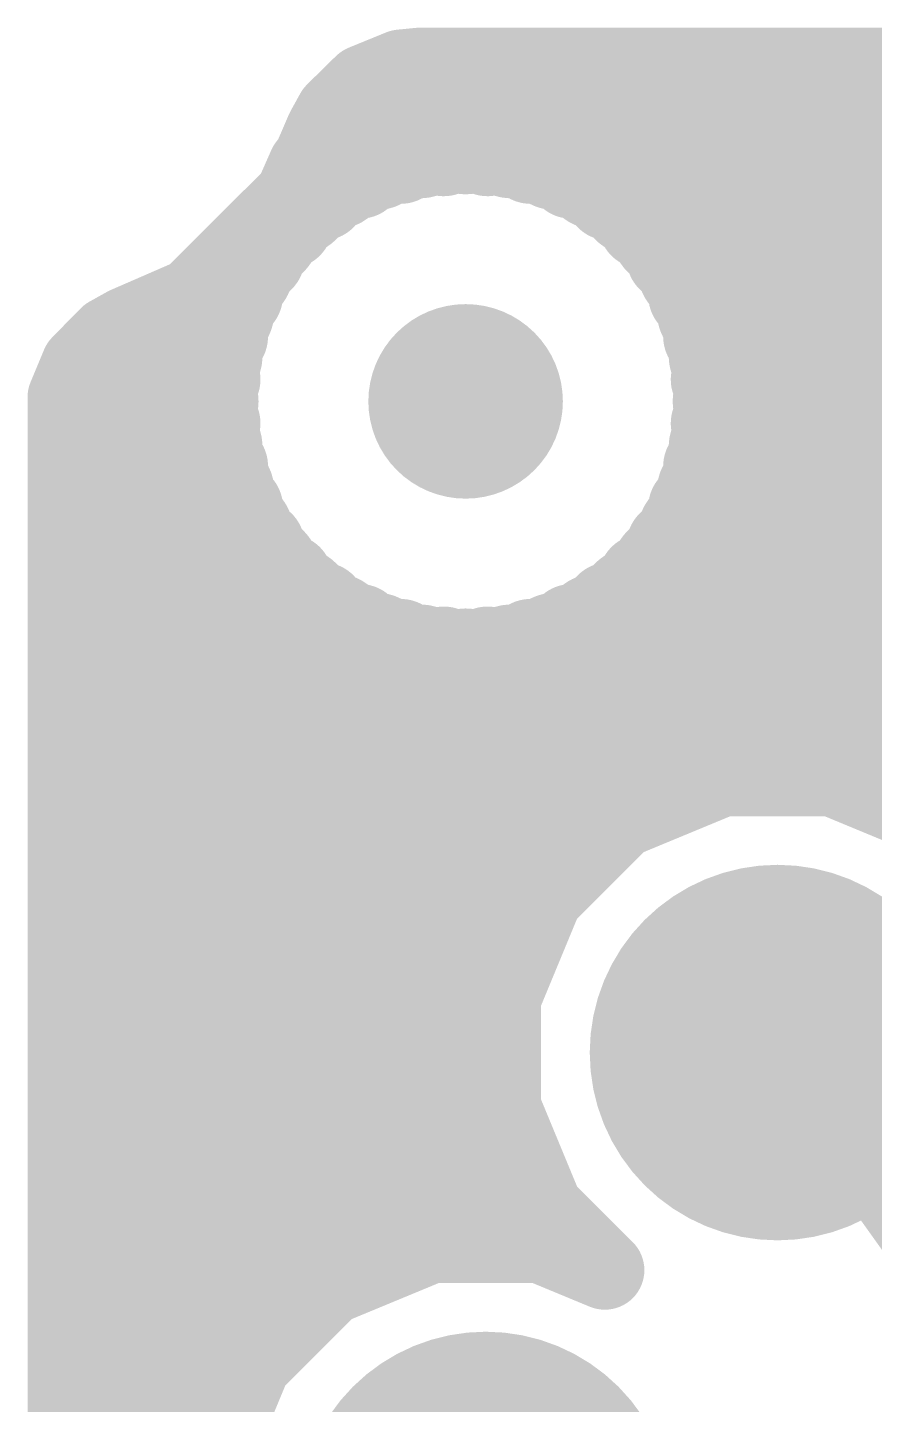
# Model space of a CAD drawing. Extents: x -40.6 to 40.6, y -25.6 to 25.6.
# Drawn here: x -40.56 to -36.2, y 18.49 to 25.57 of the extents above; entities that cross this region are included whole.
import ezdxf

# ---------------------------------------------------------------- set-up
doc = ezdxf.new("R2010")
doc.units = 0
doc.layers.add('16', color=175, linetype='CONTINUOUS')
doc.layers.add('18', color=82, linetype='CONTINUOUS')

# ---------------------------------------------------------------- blocks, each defined once
blk = doc.blocks.new('PIE')
at = {"const_width": 0.5}
blk.add_lwpolyline([(0, -0.25, 1), (0, 0.25, 1), (0, -0.25)], format="xyb", dxfattribs=at)
blk = doc.blocks.new('ROUNDV')
at = {"const_width": 0.5}
blk.add_lwpolyline([(0, -0.25, 1), (0, 0.25, 1), (0, -0.25)], format="xyb", dxfattribs=at)

msp = doc.modelspace()

# ---------------------------------------------------------------- linework, layer by layer
at = {"layer": '16'}
for points, const_width in [([(-38.8273, 25.2774), (-38.6354, 25.3558)], 0.4064), ([(-38.6354, 25.3558), (-38.5318, 25.3659)], 0.4064), ([(-38.5318, 25.3659), (-31.2906, 25.3659)], 0.4064), ([(-38.9752, 25.1322), (-38.8273, 25.2774)], 0.4064), ([(-38.9094, 25.1968), (-31.2291, 25.1968)], 0.4064), ([(-39.0254, 25.041), (-38.9752, 25.1322)], 0.4064), ([(-39.1017, 24.8638), (-39.0254, 25.041)], 0.4064), ([(-39.1842, 24.7026), (-39.1157, 24.8582)], 0.4064), ([(-39.1157, 24.8582), (-39.1017, 24.8638)], 0.4064), ([(-38.6578, 24.8755), (-38.7368, 24.8387)], 0.4064), ([(-38.633, 24.8665), (-38.6578, 24.8755)], 0.4064), ([(-38.6271, 24.8681), (-38.633, 24.8665)], 0.4064), ([(-38.6101, 24.8883), (-38.6271, 24.8681)], 0.4064), ([(-38.5233, 24.8959), (-38.6101, 24.8883)], 0.4064), ([(-38.4392, 24.9184), (-38.5233, 24.8959)], 0.4064), ([(-38.4163, 24.9052), (-38.4392, 24.9184)], 0.4064), ([(-38.4102, 24.9058), (-38.4163, 24.9052)], 0.4064), ([(-38.39, 24.9227), (-38.4102, 24.9058)], 0.4064), ([(-38.3032, 24.9151), (-38.39, 24.9227)], 0.4064), ([(-38.2164, 24.9227), (-38.3032, 24.9151)], 0.4064), ([(-38.1962, 24.9058), (-38.2164, 24.9227)], 0.4064), ([(-38.1901, 24.9052), (-38.1962, 24.9058)], 0.4064), ([(-38.1672, 24.9184), (-38.1901, 24.9052)], 0.4064), ([(-38.0831, 24.8959), (-38.1672, 24.9184)], 0.4064), ([(-37.9963, 24.8883), (-38.0831, 24.8959)], 0.4064), ([(-37.9793, 24.8681), (-37.9963, 24.8883)], 0.4064), ([(-37.9734, 24.8665), (-37.9793, 24.8681)], 0.4064), ([(-37.9486, 24.8755), (-37.9734, 24.8665)], 0.4064), ([(-37.8696, 24.8387), (-37.9486, 24.8755)], 0.4064), ([(-39.1456, 24.7904), (-38.8726, 24.7904)], 0.4064), ([(-38.8657, 24.7953), (-38.9371, 24.7453)], 0.4064), ([(-38.8397, 24.7907), (-38.8657, 24.7953)], 0.4064), ([(-38.8341, 24.7933), (-38.8397, 24.7907)], 0.4064), ([(-38.8209, 24.8161), (-38.8341, 24.7933)], 0.4064), ([(-38.7368, 24.8387), (-38.8209, 24.8161)], 0.4064), ([(-37.7855, 24.8161), (-37.8696, 24.8387)], 0.4064), ([(-37.7723, 24.7933), (-37.7855, 24.8161)], 0.4064), ([(-37.7667, 24.7907), (-37.7723, 24.7933)], 0.4064), ([(-37.7407, 24.7953), (-37.7667, 24.7907)], 0.4064), ([(-37.6693, 24.7453), (-37.7407, 24.7953)], 0.4064), ([(-37.7338, 24.7904), (-31.0811, 24.7904)], 0.4064), ([(-38.9371, 24.7453), (-39.016, 24.7084)], 0.4064), ([(-37.5904, 24.7084), (-37.6693, 24.7453)], 0.4064), ([(-39.7085, 24.1806), (-39.1842, 24.7026)], 0.4064), ([(-39.1842, 24.7026), (-39.1842, 24.7026)], 0.4064), ([(-39.0565, 24.6801), (-39.1181, 24.6185)], 0.4064), ([(-39.0301, 24.6801), (-39.0565, 24.6801)], 0.4064), ([(-39.0251, 24.6837), (-39.0301, 24.6801)], 0.4064), ([(-39.016, 24.7084), (-39.0251, 24.6837)], 0.4064), ([(-37.5813, 24.6837), (-37.5904, 24.7084)], 0.4064), ([(-37.5763, 24.6801), (-37.5813, 24.6837)], 0.4064), ([(-37.5499, 24.6801), (-37.5763, 24.6801)], 0.4064), ([(-37.4883, 24.6185), (-37.5499, 24.6801)], 0.4064), ([(-39.1181, 24.6185), (-39.1895, 24.5685)], 0.4064), ([(-37.4169, 24.5685), (-37.4883, 24.6185)], 0.4064), ([(-39.2243, 24.5337), (-39.2743, 24.4623)], 0.4064), ([(-39.1984, 24.5382), (-39.2243, 24.5337)], 0.4064), ([(-39.194, 24.5426), (-39.1984, 24.5382)], 0.4064), ([(-39.1895, 24.5685), (-39.194, 24.5426)], 0.4064), ([(-37.4124, 24.5426), (-37.4169, 24.5685)], 0.4064), ([(-37.408, 24.5382), (-37.4124, 24.5426)], 0.4064), ([(-37.382, 24.5337), (-37.408, 24.5382)], 0.4064), ([(-37.3321, 24.4623), (-37.382, 24.5337)], 0.4064), ([(-39.2743, 24.4623), (-39.3359, 24.4007)], 0.4064), ([(-37.2705, 24.4007), (-37.3321, 24.4623)], 0.4064), ([(-39.5042, 24.384), (-39.3359, 24.384)], 0.4064), ([(-39.3642, 24.3602), (-39.4011, 24.2813)], 0.4064), ([(-39.3395, 24.3693), (-39.3642, 24.3602)], 0.4064), ([(-39.3359, 24.3743), (-39.3395, 24.3693)], 0.4064), ([(-39.3359, 24.4007), (-39.3359, 24.3743)], 0.4064), ([(-37.2705, 24.3743), (-37.2705, 24.4007)], 0.4064), ([(-37.2705, 24.384), (-30.8418, 24.384)], 0.4064), ([(-37.2669, 24.3693), (-37.2705, 24.3743)], 0.4064), ([(-37.2422, 24.3602), (-37.2669, 24.3693)], 0.4064), ([(-37.2053, 24.2813), (-37.2422, 24.3602)], 0.4064), ([(-39.4011, 24.2813), (-39.4511, 24.2099)], 0.4064), ([(-37.1553, 24.2099), (-37.2053, 24.2813)], 0.4064), ([(-40.0466, 24.0335), (-39.7085, 24.1806)], 0.4064), ([(-39.7085, 24.1806), (-39.7085, 24.1806)], 0.4064), ([(-39.4719, 24.1651), (-39.4945, 24.081)], 0.4064), ([(-39.4491, 24.1783), (-39.4719, 24.1651)], 0.4064), ([(-39.4511, 24.2099), (-39.4465, 24.1839)], 0.4064), ([(-39.4465, 24.1839), (-39.4491, 24.1783)], 0.4064), ([(-37.1599, 24.1839), (-37.1553, 24.2099)], 0.4064), ([(-37.1573, 24.1783), (-37.1599, 24.1839)], 0.4064), ([(-37.1345, 24.1651), (-37.1573, 24.1783)], 0.4064), ([(-37.1119, 24.081), (-37.1345, 24.1651)], 0.4064), ([(-39.4945, 24.081), (-39.5313, 24.002)], 0.4064), ([(-37.0751, 24.002), (-37.1119, 24.081)], 0.4064), ([(-40.1375, 23.9828), (-40.0466, 24.0335)], 0.4064), ([(-40.2826, 23.8349), (-40.1375, 23.9828)], 0.4064), ([(-40.1426, 23.9776), (-39.5224, 23.9776)], 0.4064), ([(-39.5441, 23.9543), (-39.5517, 23.8675)], 0.4064), ([(-39.5239, 23.9713), (-39.5441, 23.9543)], 0.4064), ([(-39.5313, 24.002), (-39.5223, 23.9772)], 0.4064), ([(-39.5223, 23.9772), (-39.5239, 23.9713)], 0.4064), ([(-37.0841, 23.9772), (-37.0751, 24.002)], 0.4064), ([(-37.0825, 23.9713), (-37.0841, 23.9772)], 0.4064), ([(-37.084, 23.9776), (-30.5008, 23.9776)], 0.4064), ([(-37.0623, 23.9543), (-37.0825, 23.9713)], 0.4064), ([(-37.0547, 23.8675), (-37.0623, 23.9543)], 0.4064), ([(-39.5517, 23.8675), (-39.5742, 23.7834)], 0.4064), ([(-37.0322, 23.7834), (-37.0547, 23.8675)], 0.4064), ([(-40.3519, 23.6685), (-40.2826, 23.8349)], 0.4064), ([(-39.5616, 23.7544), (-39.5785, 23.7342)], 0.4064), ([(-39.5785, 23.7342), (-39.5709, 23.6474)], 0.4064), ([(-39.5742, 23.7834), (-39.561, 23.7605)], 0.4064), ([(-39.561, 23.7605), (-39.5616, 23.7544)], 0.4064), ([(-37.0454, 23.7605), (-37.0322, 23.7834)], 0.4064), ([(-37.0448, 23.7544), (-37.0454, 23.7605)], 0.4064), ([(-37.0279, 23.7342), (-37.0448, 23.7544)], 0.4064), ([(-37.0355, 23.6474), (-37.0279, 23.7342)], 0.4064), ([(-40.3519, -23.5458), (-40.3519, 23.6685)], 0.4064), ([(-39.5709, 23.6474), (-39.5785, 23.5606)], 0.4064), ([(-37.0279, 23.5606), (-37.0355, 23.6474)], 0.4064), ([(-40.3519, 23.5712), (-39.5776, 23.5712)], 0.4064), ([(-39.5785, 23.5606), (-39.5616, 23.5404)], 0.4064), ([(-39.561, 23.5343), (-39.5742, 23.5114)], 0.4064), ([(-39.5742, 23.5114), (-39.5517, 23.4273)], 0.4064), ([(-39.5616, 23.5404), (-39.561, 23.5343)], 0.4064), ([(-37.0547, 23.4273), (-37.0322, 23.5114)], 0.4064), ([(-37.0454, 23.5343), (-37.0448, 23.5404)], 0.4064), ([(-37.0322, 23.5114), (-37.0454, 23.5343)], 0.4064), ([(-37.0448, 23.5404), (-37.0279, 23.5606)], 0.4064), ([(-37.0288, 23.5712), (-33.4907, 23.5712)], 0.4064), ([(-39.5517, 23.4273), (-39.5441, 23.3405)], 0.4064), ([(-37.0623, 23.3405), (-37.0547, 23.4273)], 0.4064), ([(-39.5441, 23.3405), (-39.5239, 23.3235)], 0.4064), ([(-39.5223, 23.3176), (-39.5313, 23.2928)], 0.4064), ([(-39.5239, 23.3235), (-39.5223, 23.3176)], 0.4064), ([(-37.0841, 23.3176), (-37.0825, 23.3235)], 0.4064), ([(-37.0751, 23.2928), (-37.0841, 23.3176)], 0.4064), ([(-37.0825, 23.3235), (-37.0623, 23.3405)], 0.4064), ([(-39.5313, 23.2928), (-39.4945, 23.2138)], 0.4064), ([(-37.1119, 23.2138), (-37.0751, 23.2928)], 0.4064), ([(-40.3519, 23.1648), (-39.4813, 23.1648)], 0.4064), ([(-39.4945, 23.2138), (-39.4719, 23.1297)], 0.4064), ([(-37.1345, 23.1297), (-37.1119, 23.2138)], 0.4064), ([(-37.1251, 23.1648), (-33.8422, 23.1648)], 0.4064), ([(-39.4719, 23.1297), (-39.4491, 23.1165)], 0.4064), ([(-39.4465, 23.1109), (-39.4511, 23.0849)], 0.4064), ([(-39.4511, 23.0849), (-39.4011, 23.0135)], 0.4064), ([(-39.4491, 23.1165), (-39.4465, 23.1109)], 0.4064), ([(-37.2053, 23.0135), (-37.1553, 23.0849)], 0.4064), ([(-37.1599, 23.1109), (-37.1573, 23.1165)], 0.4064), ([(-37.1553, 23.0849), (-37.1599, 23.1109)], 0.4064), ([(-37.1573, 23.1165), (-37.1345, 23.1297)], 0.4064), ([(-39.4011, 23.0135), (-39.3642, 22.9346)], 0.4064), ([(-37.2422, 22.9346), (-37.2053, 23.0135)], 0.4064), ([(-39.3642, 22.9346), (-39.3395, 22.9255)], 0.4064), ([(-39.3395, 22.9255), (-39.3359, 22.9205)], 0.4064), ([(-39.3359, 22.9205), (-39.3359, 22.8941)], 0.4064), ([(-39.3359, 22.8941), (-39.2743, 22.8325)], 0.4064), ([(-37.3321, 22.8325), (-37.2705, 22.8941)], 0.4064), ([(-37.2705, 22.9205), (-37.2669, 22.9255)], 0.4064), ([(-37.2705, 22.8941), (-37.2705, 22.9205)], 0.4064), ([(-37.2669, 22.9255), (-37.2422, 22.9346)], 0.4064), ([(-39.2743, 22.8325), (-39.2243, 22.7611)], 0.4064), ([(-37.382, 22.7611), (-37.3321, 22.8325)], 0.4064), ([(-40.3519, 22.7584), (-39.2088, 22.7584)], 0.4064), ([(-39.2243, 22.7611), (-39.1984, 22.7566)], 0.4064), ([(-39.1984, 22.7566), (-39.194, 22.7522)], 0.4064), ([(-39.194, 22.7522), (-39.1895, 22.7263)], 0.4064), ([(-37.4169, 22.7263), (-37.4124, 22.7522)], 0.4064), ([(-37.4124, 22.7522), (-37.408, 22.7566)], 0.4064), ([(-37.408, 22.7566), (-37.382, 22.7611)], 0.4064), ([(-37.3976, 22.7584), (-34.0106, 22.7584)], 0.4064), ([(-39.1895, 22.7263), (-39.1181, 22.6763)], 0.4064), ([(-39.1181, 22.6763), (-39.0565, 22.6147)], 0.4064), ([(-37.5499, 22.6147), (-37.4883, 22.6763)], 0.4064), ([(-37.4883, 22.6763), (-37.4169, 22.7263)], 0.4064), ([(-39.0565, 22.6147), (-39.0301, 22.6147)], 0.4064), ([(-39.0301, 22.6147), (-39.0251, 22.6111)], 0.4064), ([(-39.0251, 22.6111), (-39.016, 22.5863)], 0.4064), ([(-37.5904, 22.5863), (-37.5813, 22.6111)], 0.4064), ([(-37.5813, 22.6111), (-37.5763, 22.6147)], 0.4064), ([(-37.5763, 22.6147), (-37.5499, 22.6147)], 0.4064), ([(-39.016, 22.5863), (-38.9371, 22.5495)], 0.4064), ([(-38.9371, 22.5495), (-38.8657, 22.4995)], 0.4064), ([(-37.7407, 22.4995), (-37.6693, 22.5495)], 0.4064), ([(-37.6693, 22.5495), (-37.5904, 22.5863)], 0.4064), ([(-38.8657, 22.4995), (-38.8397, 22.5041)], 0.4064), ([(-38.8397, 22.5041), (-38.8341, 22.5015)], 0.4064), ([(-38.8341, 22.5015), (-38.8209, 22.4787)], 0.4064), ([(-38.8209, 22.4787), (-38.7368, 22.4561)], 0.4064), ([(-38.7368, 22.4561), (-38.6578, 22.4193)], 0.4064), ([(-37.9486, 22.4193), (-37.8696, 22.4561)], 0.4064), ([(-37.8696, 22.4561), (-37.7855, 22.4787)], 0.4064), ([(-37.7855, 22.4787), (-37.7723, 22.5015)], 0.4064), ([(-37.7723, 22.5015), (-37.7667, 22.5041)], 0.4064), ([(-37.7667, 22.5041), (-37.7407, 22.4995)], 0.4064), ([(-38.6578, 22.4193), (-38.633, 22.4283)], 0.4064), ([(-38.633, 22.4283), (-38.6271, 22.4267)], 0.4064), ([(-38.6271, 22.4267), (-38.6101, 22.4065)], 0.4064), ([(-38.6101, 22.4065), (-38.5233, 22.3989)], 0.4064), ([(-38.5233, 22.3989), (-38.4392, 22.3764)], 0.4064), ([(-38.4392, 22.3764), (-38.4163, 22.3896)], 0.4064), ([(-38.4163, 22.3896), (-38.4102, 22.389)], 0.4064), ([(-38.4102, 22.389), (-38.39, 22.3721)], 0.4064), ([(-38.39, 22.3721), (-38.3032, 22.3797)], 0.4064), ([(-38.3032, 22.3797), (-38.2164, 22.3721)], 0.4064), ([(-38.2164, 22.3721), (-38.1962, 22.389)], 0.4064), ([(-38.1962, 22.389), (-38.1901, 22.3896)], 0.4064), ([(-38.1901, 22.3896), (-38.1672, 22.3764)], 0.4064), ([(-38.1672, 22.3764), (-38.0831, 22.3989)], 0.4064), ([(-38.0831, 22.3989), (-37.9963, 22.4065)], 0.4064), ([(-37.9963, 22.4065), (-37.9793, 22.4267)], 0.4064), ([(-37.9793, 22.4267), (-37.9734, 22.4283)], 0.4064), ([(-37.9734, 22.4283), (-37.9486, 22.4193)], 0.4064), ([(-40.3519, 22.352), (-34.0194, 22.352)], 0.4064), ([(-40.3519, 21.9456), (-33.9253, 21.9456)], 0.4064), ([(-36.9821, 21.7184), (-37.5035, 21.5025)], 0.4064), ([(-36.4179, 21.7184), (-36.9821, 21.7184)], 0.4064), ([(-35.8965, 21.5025), (-36.4179, 21.7184)], 0.4064), ([(-40.3519, 21.5392), (-37.4148, 21.5392)], 0.4064), ([(-37.5035, 21.5025), (-37.9025, 21.1035)], 0.4064), ([(-40.3519, 21.1328), (-37.8731, 21.1328)], 0.4064), ([(-37.9025, 21.1035), (-38.1184, 20.5821)], 0.4064), ([(-40.3519, 20.7264), (-38.0586, 20.7264)], 0.4064), ([(-38.1184, 20.5821), (-38.1184, 20.0179)], 0.4064), ([(-40.3519, 20.32), (-38.1184, 20.32)], 0.4064), ([(-34.7, 17.5), (-36.7, 20.3)], 0.3048), ([(-38.1184, 20.0179), (-37.9025, 19.4965)], 0.4064), ([(-40.3519, 19.9136), (-38.0752, 19.9136)], 0.4064), ([(-40.3519, 19.5072), (-37.9069, 19.5072)], 0.4064), ([(-37.9025, 19.4965), (-37.5875, 19.1815)], 0.4064), ([(-38.4821, 19.3184), (-39.0035, 19.1025)], 0.4064), ([(-37.9179, 19.3184), (-38.4821, 19.3184)], 0.4064), ([(-37.5875, 19.1815), (-37.9179, 19.3184)], 0.4064), ([(-40.3519, 19.1008), (-39.0051, 19.1008)], 0.4064), ([(-39.0035, 19.1025), (-39.4025, 18.7035)], 0.4064), ([(-39.4025, 18.7035), (-39.6184, 18.1821)], 0.4064), ([(-40.3519, 18.6944), (-39.4062, 18.6944)], 0.4064), ([(-40.3519, 18.288), (-39.5745, 18.288)], 0.4064)]:
    msp.add_lwpolyline(points, dxfattribs=dict(at, const_width=const_width))
for points, const_width in [([(-38.6453, 25.4569, 1), (-38.6256, 25.2547)], 0.2032), ([(-38.597, 25.2618, 1), (-38.6739, 25.4499)], 0.2032), ([(-38.5318, 25.4675, 1), (-38.5318, 25.2643)], 0.2032), ([(-38.522, 25.2648, 1), (-38.5416, 25.467)], 0.2032), ([(-38.7561, 25.2049, 1), (-38.8984, 25.3499)], 0.2032), ([(-38.8657, 25.3714, 1), (-38.7888, 25.1833)], 0.2032), ([(-38.9094, 25.2984, 1), (-38.9094, 25.0952)], 0.2032), ([(-39.0463, 25.2047, 1), (-38.904, 25.0597)], 0.2032), ([(-38.8862, 25.0832, 1), (-39.0641, 25.1812)], 0.2032), ([(-38.9321, 25.0008, 1), (-39.1187, 25.0812)], 0.2032), ([(-39.1144, 25.09, 1), (-38.9364, 24.992)], 0.2032), ([(-39.0227, 24.8173, 1), (-39.2087, 24.8991)], 0.2032), ([(-39.0641, 24.7694, 1), (-39.1393, 24.9582)], 0.2032), ([(-38.6231, 24.971, 1), (-38.6926, 24.78)], 0.2032), ([(-38.6593, 24.9646, 1), (-38.6067, 24.7683)], 0.2032), ([(-38.619, 24.9895, 1), (-38.6013, 24.787)], 0.2032), ([(-38.6149, 24.7834, 1), (-38.7008, 24.9676)], 0.2032), ([(-38.5323, 24.823, 1), (-38.688, 24.9536)], 0.2032), ([(-38.6678, 24.771, 1), (-38.5983, 24.9619)], 0.2032), ([(-38.6008, 24.7699, 1), (-38.6534, 24.9662)], 0.2032), ([(-38.5496, 24.994, 1), (-38.497, 24.7977)], 0.2032), ([(-38.3883, 25.0064, 1), (-38.49, 24.8304)], 0.2032), ([(-38.5145, 24.7946, 1), (-38.5322, 24.9971)], 0.2032), ([(-38.4252, 25.0064, 1), (-38.4075, 24.804)], 0.2032), ([(-38.4755, 24.9836, 1), (-38.3449, 24.8279)], 0.2032), ([(-38.3811, 25.0239, 1), (-38.3989, 24.8215)], 0.2032), ([(-38.4671, 24.8172, 1), (-38.3655, 24.9932)], 0.2032), ([(-38.4129, 24.8203, 1), (-38.4655, 25.0165)], 0.2032), ([(-38.3247, 24.8449, 1), (-38.4553, 25.0005)], 0.2032), ([(-38.4014, 24.8045, 1), (-38.4191, 25.007)], 0.2032), ([(-38.3121, 25.0163, 1), (-38.2943, 24.8139)], 0.2032), ([(-38.1511, 25.0005, 1), (-38.2817, 24.8449)], 0.2032), ([(-38.3121, 24.8139, 1), (-38.2943, 25.0163)], 0.2032), ([(-38.1873, 25.007, 1), (-38.205, 24.8045)], 0.2032), ([(-38.2409, 24.9932, 1), (-38.1393, 24.8172)], 0.2032), ([(-38.1409, 25.0165, 1), (-38.1935, 24.8203)], 0.2032), ([(-38.2615, 24.8279, 1), (-38.1309, 24.9836)], 0.2032), ([(-38.2075, 24.8215, 1), (-38.2253, 25.0239)], 0.2032), ([(-38.1164, 24.8304, 1), (-38.218, 25.0064)], 0.2032), ([(-38.1989, 24.804, 1), (-38.1812, 25.0064)], 0.2032), ([(-38.0742, 24.9971, 1), (-38.0919, 24.7946)], 0.2032), ([(-38.1094, 24.7977, 1), (-38.0568, 24.994)], 0.2032), ([(-37.9184, 24.9536, 1), (-38.0741, 24.823)], 0.2032), ([(-37.953, 24.9662, 1), (-38.0056, 24.7699)], 0.2032), ([(-38.0081, 24.9619, 1), (-37.9386, 24.771)], 0.2032), ([(-37.9056, 24.9676, 1), (-37.9915, 24.7834)], 0.2032), ([(-38.0051, 24.787, 1), (-37.9874, 24.9895)], 0.2032), ([(-37.9997, 24.7683, 1), (-37.9471, 24.9646)], 0.2032), ([(-37.9138, 24.78, 1), (-37.9833, 24.971)], 0.2032), ([(-39.1456, 24.892, 1), (-39.1456, 24.6888)], 0.2032), ([(-39.1533, 24.9526, 1), (-39.0781, 24.7638)], 0.2032), ([(-39.195, 24.9039, 1), (-39.0084, 24.8236)], 0.2032), ([(-38.848, 24.8953, 1), (-38.8833, 24.6952)], 0.2032), ([(-38.8074, 24.712, 1), (-38.924, 24.8785)], 0.2032), ([(-38.8472, 24.9143, 1), (-38.7947, 24.718)], 0.2032), ([(-38.733, 24.7653, 1), (-38.9089, 24.8669)], 0.2032), ([(-38.7912, 24.7012, 1), (-38.8771, 24.8853)], 0.2032), ([(-38.8726, 24.6888, 1), (-38.8726, 24.892)], 0.2032), ([(-38.8573, 24.6906, 1), (-38.8221, 24.8907)], 0.2032), ([(-38.7797, 24.9307, 1), (-38.6938, 24.7466)], 0.2032), ([(-38.7105, 24.7405, 1), (-38.7631, 24.9368)], 0.2032), ([(-38.7049, 24.9334, 1), (-38.5493, 24.8028)], 0.2032), ([(-38.0571, 24.8028, 1), (-37.9015, 24.9334)], 0.2032), ([(-37.8433, 24.9368, 1), (-37.8959, 24.7405)], 0.2032), ([(-37.9126, 24.7466, 1), (-37.8267, 24.9307)], 0.2032), ([(-37.6975, 24.8669, 1), (-37.8734, 24.7653)], 0.2032), ([(-37.7293, 24.8853, 1), (-37.8152, 24.7012)], 0.2032), ([(-37.7843, 24.8907, 1), (-37.7491, 24.6906)], 0.2032), ([(-37.6824, 24.8785, 1), (-37.799, 24.712)], 0.2032), ([(-37.7338, 24.892, 1), (-37.7338, 24.6888)], 0.2032), ([(-37.8117, 24.718, 1), (-37.7592, 24.9143)], 0.2032), ([(-37.7231, 24.6952, 1), (-37.7584, 24.8953)], 0.2032), ([(-38.9953, 24.8285, 1), (-38.8788, 24.662)], 0.2032), ([(-38.8941, 24.6532, 1), (-38.98, 24.8374)], 0.2032), ([(-38.8826, 24.8828, 1), (-38.7968, 24.6986)], 0.2032), ([(-38.9221, 24.8441, 1), (-38.7461, 24.7425)], 0.2032), ([(-37.8603, 24.7425, 1), (-37.6843, 24.8441)], 0.2032), ([(-37.8096, 24.6986, 1), (-37.7238, 24.8828)], 0.2032), ([(-37.6264, 24.8374, 1), (-37.7123, 24.6532)], 0.2032), ([(-37.7276, 24.662, 1), (-37.6111, 24.8285)], 0.2032), ([(-39.0826, 24.7026, 1), (-39.2858, 24.7026)], 0.2032), ([(-39.2772, 24.7436, 1), (-39.0912, 24.6617)], 0.2032), ([(-39.1125, 24.6306, 1), (-39.2559, 24.7746)], 0.2032), ([(-39.0565, 24.7817, 1), (-39.0565, 24.5785)], 0.2032), ([(-39.0884, 24.7634, 1), (-38.9718, 24.5969)], 0.2032), ([(-38.9846, 24.6083, 1), (-39.1283, 24.752)], 0.2032), ([(-39.059, 24.8005, 1), (-38.9731, 24.6164)], 0.2032), ([(-38.9206, 24.6737, 1), (-39.1115, 24.7432)], 0.2032), ([(-38.9668, 24.6004, 1), (-39.0833, 24.7669)], 0.2032), ([(-39.0301, 24.5785, 1), (-39.0301, 24.7817)], 0.2032), ([(-37.4949, 24.7432, 1), (-37.6858, 24.6737)], 0.2032), ([(-37.5231, 24.7669, 1), (-37.6396, 24.6004)], 0.2032), ([(-37.5763, 24.7817, 1), (-37.5763, 24.5785)], 0.2032), ([(-37.4781, 24.752, 1), (-37.6218, 24.6083)], 0.2032), ([(-37.6346, 24.5969, 1), (-37.518, 24.7634)], 0.2032), ([(-37.6333, 24.6164, 1), (-37.5474, 24.8005)], 0.2032), ([(-37.5499, 24.5785, 1), (-37.5499, 24.7817)], 0.2032), ([(-39.2858, 24.7026, 1), (-39.0826, 24.7026)], 0.2032), ([(-39.1899, 24.6904, 1), (-39.0462, 24.5467)], 0.2032), ([(-39.0598, 24.5353, 1), (-39.1763, 24.7018)], 0.2032), ([(-39.1205, 24.7184, 1), (-38.9296, 24.6489)], 0.2032), ([(-37.6768, 24.6489, 1), (-37.4859, 24.7184)], 0.2032), ([(-37.4301, 24.7018, 1), (-37.5466, 24.5353)], 0.2032), ([(-37.5602, 24.5467, 1), (-37.4165, 24.6904)], 0.2032), ([(-39.242, 24.6337, 1), (-39.2067, 24.4336)], 0.2032), ([(-39.1411, 24.4754, 1), (-39.3076, 24.5919)], 0.2032), ([(-39.2702, 24.6101, 1), (-39.1265, 24.4664)], 0.2032), ([(-39.2477, 24.6518, 1), (-39.1312, 24.4853)], 0.2032), ([(-39.0894, 24.5509, 1), (-39.2895, 24.5862)], 0.2032), ([(-39.1222, 24.4707, 1), (-39.2659, 24.6144)], 0.2032), ([(-39.1807, 24.4382, 1), (-39.216, 24.6383)], 0.2032), ([(-37.3169, 24.5862, 1), (-37.517, 24.5509)], 0.2032), ([(-37.3405, 24.6144, 1), (-37.4842, 24.4707)], 0.2032), ([(-37.3904, 24.6383, 1), (-37.4257, 24.4382)], 0.2032), ([(-37.2988, 24.5919, 1), (-37.4653, 24.4754)], 0.2032), ([(-37.4799, 24.4664, 1), (-37.3362, 24.6101)], 0.2032), ([(-37.4752, 24.4853, 1), (-37.3587, 24.6518)], 0.2032), ([(-37.3997, 24.4336, 1), (-37.3644, 24.6337)], 0.2032), ([(-39.2025, 24.3904, 1), (-39.3462, 24.5341)], 0.2032), ([(-39.2941, 24.5602, 1), (-39.094, 24.5249)], 0.2032), ([(-37.5124, 24.5249, 1), (-37.3123, 24.5602)], 0.2032), ([(-37.2602, 24.5341, 1), (-37.4039, 24.3904)], 0.2032), ([(-39.5042, 24.4856, 1), (-39.5042, 24.2824)], 0.2032), ([(-39.2722, 24.3173, 1), (-39.4563, 24.4032)], 0.2032), ([(-39.4078, 24.4725, 1), (-39.2641, 24.3288)], 0.2032), ([(-39.2343, 24.4007, 1), (-39.4375, 24.4007)], 0.2032), ([(-39.2527, 24.316, 1), (-39.4192, 24.4326)], 0.2032), ([(-39.3576, 24.5205, 1), (-39.1911, 24.404)], 0.2032), ([(-39.3047, 24.2738, 1), (-39.3742, 24.4647)], 0.2032), ([(-39.3359, 24.2824, 1), (-39.3359, 24.4856)], 0.2032), ([(-37.4153, 24.404, 1), (-37.2488, 24.5205)], 0.2032), ([(-37.1689, 24.4007, 1), (-37.3721, 24.4007)], 0.2032), ([(-37.2705, 24.4856, 1), (-37.2705, 24.2824)], 0.2032), ([(-37.1872, 24.4326, 1), (-37.3537, 24.316)], 0.2032), ([(-37.2322, 24.4647, 1), (-37.3017, 24.2738)], 0.2032), ([(-37.1501, 24.4032, 1), (-37.3342, 24.3173)], 0.2032), ([(-37.3423, 24.3288, 1), (-37.1986, 24.4725)], 0.2032), ([(-39.399, 24.4557, 1), (-39.3295, 24.2648)], 0.2032), ([(-39.4227, 24.4275, 1), (-39.2562, 24.311)], 0.2032), ([(-37.3502, 24.311, 1), (-37.1837, 24.4275)], 0.2032), ([(-37.2769, 24.2648, 1), (-37.2074, 24.4557)], 0.2032), ([(-39.4932, 24.3242, 1), (-39.309, 24.2383)], 0.2032), ([(-39.3178, 24.223, 1), (-39.4843, 24.3395)], 0.2032), ([(-39.4375, 24.3743, 1), (-39.2343, 24.3743)], 0.2032), ([(-37.3721, 24.3743, 1), (-37.1689, 24.3743)], 0.2032), ([(-37.1221, 24.3395, 1), (-37.2885, 24.223)], 0.2032), ([(-37.2974, 24.2383, 1), (-37.1132, 24.3242)], 0.2032), ([(-39.7085, 24.2822, 1), (-39.7085, 24.079)], 0.2032), ([(-39.7802, 24.2526, 1), (-39.6368, 24.1086)], 0.2032), ([(-39.668, 24.0875, 1), (-39.749, 24.2738)], 0.2032), ([(-39.7085, 24.079, 1), (-39.7085, 24.2822)], 0.2032), ([(-39.5227, 24.2531, 1), (-39.4211, 24.0772)], 0.2032), ([(-39.3738, 24.1389, 1), (-39.5701, 24.1914)], 0.2032), ([(-39.5343, 24.2682, 1), (-39.3678, 24.1516)], 0.2032), ([(-39.351, 24.2275, 1), (-39.5511, 24.1922)], 0.2032), ([(-39.3544, 24.141, 1), (-39.5386, 24.2268)], 0.2032), ([(-39.3983, 24.0903, 1), (-39.4999, 24.2663)], 0.2032), ([(-37.0678, 24.2268, 1), (-37.252, 24.141)], 0.2032), ([(-37.1065, 24.2663, 1), (-37.2081, 24.0903)], 0.2032), ([(-37.0553, 24.1922, 1), (-37.2554, 24.2275)], 0.2032), ([(-37.2386, 24.1516, 1), (-37.0721, 24.2682)], 0.2032), ([(-37.0363, 24.1914, 1), (-37.2326, 24.1389)], 0.2032), ([(-37.1853, 24.0772, 1), (-37.0837, 24.2531)], 0.2032), ([(-39.4024, 24.038, 1), (-39.5865, 24.1239)], 0.2032), ([(-39.5411, 24.2213, 1), (-39.357, 24.1354)], 0.2032), ([(-39.5465, 24.1663, 1), (-39.3464, 24.2015)], 0.2032), ([(-37.26, 24.2015, 1), (-37.0599, 24.1663)], 0.2032), ([(-37.2494, 24.1354, 1), (-37.0652, 24.2213)], 0.2032), ([(-37.0199, 24.1239, 1), (-37.204, 24.038)], 0.2032), ([(-40.0871, 24.1266, 1), (-40.006, 23.9403)], 0.2032), ([(-39.9971, 23.9447, 1), (-40.096, 24.1222)], 0.2032), ([(-39.5926, 24.1073, 1), (-39.3963, 24.0547)], 0.2032), ([(-37.2101, 24.0547, 1), (-37.0138, 24.1073)], 0.2032), ([(-40.1426, 24.0792, 1), (-40.1426, 23.876)], 0.2032), ([(-40.1869, 24.0716, 1), (-40.088, 23.8941)], 0.2032), ([(-40.065, 23.9116, 1), (-40.21, 24.054)], 0.2032), ([(-39.4428, 23.9455, 1), (-39.6453, 23.9632)], 0.2032), ([(-39.4358, 24.0368, 1), (-39.6268, 23.9673)], 0.2032), ([(-39.6234, 24.045, 1), (-39.4392, 23.9591)], 0.2032), ([(-39.4241, 23.9509, 1), (-39.6204, 24.0035)], 0.2032), ([(-39.4586, 23.8935, 1), (-39.5892, 24.0491)], 0.2032), ([(-39.5224, 23.876, 1), (-39.5224, 24.0792)], 0.2032), ([(-36.986, 24.0035, 1), (-37.1823, 23.9509)], 0.2032), ([(-37.084, 24.0792, 1), (-37.084, 23.876)], 0.2032), ([(-37.0172, 24.0491, 1), (-37.1478, 23.8935)], 0.2032), ([(-36.9796, 23.9673, 1), (-37.1706, 24.0368)], 0.2032), ([(-37.1672, 23.9591, 1), (-36.983, 24.045)], 0.2032), ([(-36.9611, 23.9632, 1), (-37.1636, 23.9455)], 0.2032), ([(-39.4535, 23.8412, 1), (-39.6498, 23.8938)], 0.2032), ([(-39.6094, 24.0322, 1), (-39.4788, 23.8765)], 0.2032), ([(-39.622, 23.9976, 1), (-39.4257, 23.945)], 0.2032), ([(-39.6177, 23.9425, 1), (-39.4268, 24.012)], 0.2032), ([(-37.1796, 24.012, 1), (-36.9887, 23.9425)], 0.2032), ([(-37.1807, 23.945, 1), (-36.9844, 23.9976)], 0.2032), ([(-36.9566, 23.8938, 1), (-37.1529, 23.8412)], 0.2032), ([(-37.1276, 23.8765, 1), (-36.997, 24.0322)], 0.2032), ([(-40.3551, 23.9061, 1), (-40.2101, 23.7637)], 0.2032), ([(-40.1888, 23.7959, 1), (-40.3764, 23.874)], 0.2032), ([(-39.4773, 23.7431, 1), (-39.6797, 23.7253)], 0.2032), ([(-39.4862, 23.8342, 1), (-39.6622, 23.7325)], 0.2032), ([(-39.4598, 23.7517, 1), (-39.6622, 23.7694)], 0.2032), ([(-39.6529, 23.8764, 1), (-39.4504, 23.8587)], 0.2032), ([(-39.4837, 23.6891, 1), (-39.6394, 23.8197)], 0.2032), ([(-37.156, 23.8587, 1), (-36.9535, 23.8764)], 0.2032), ([(-36.9442, 23.7694, 1), (-37.1466, 23.7517)], 0.2032), ([(-36.967, 23.8197, 1), (-37.1227, 23.6891)], 0.2032), ([(-36.9267, 23.7253, 1), (-37.1291, 23.7431)], 0.2032), ([(-36.9442, 23.7325, 1), (-37.1202, 23.8342)], 0.2032), ([(-40.2503, 23.6685, 1), (-40.4535, 23.6685)], 0.2032), ([(-39.6563, 23.7995, 1), (-39.5007, 23.6689)], 0.2032), ([(-39.6723, 23.8097, 1), (-39.4761, 23.7571)], 0.2032), ([(-39.6628, 23.7633, 1), (-39.4603, 23.7456)], 0.2032), ([(-39.649, 23.7097, 1), (-39.473, 23.8113)], 0.2032), ([(-37.1334, 23.8113, 1), (-36.9574, 23.7097)], 0.2032), ([(-37.1461, 23.7456, 1), (-36.9436, 23.7633)], 0.2032), ([(-37.1303, 23.7571, 1), (-36.9341, 23.8097)], 0.2032), ([(-37.1057, 23.6689, 1), (-36.9501, 23.7995)], 0.2032), ([(-40.4457, 23.7075, 1), (-40.2581, 23.6295)], 0.2032), ([(-39.4697, 23.6385, 1), (-39.6721, 23.6563)], 0.2032), ([(-36.9343, 23.6563, 1), (-37.1367, 23.6385)], 0.2032), ([(-40.3519, 23.6728, 1), (-40.3519, 23.4696)], 0.2032), ([(-39.5007, 23.6259, 1), (-39.6563, 23.4953)], 0.2032), ([(-39.4761, 23.5377, 1), (-39.6723, 23.4851)], 0.2032), ([(-39.6721, 23.6385, 1), (-39.4697, 23.6563)], 0.2032), ([(-39.4603, 23.5492, 1), (-39.6628, 23.5315)], 0.2032), ([(-39.473, 23.4835, 1), (-39.649, 23.5851)], 0.2032), ([(-39.5776, 23.4696, 1), (-39.5776, 23.6728)], 0.2032), ([(-36.9574, 23.5851, 1), (-37.1334, 23.4835)], 0.2032), ([(-36.9436, 23.5315, 1), (-37.1461, 23.5492)], 0.2032), ([(-37.1367, 23.6563, 1), (-36.9343, 23.6385)], 0.2032), ([(-37.0288, 23.6728, 1), (-37.0288, 23.4696)], 0.2032), ([(-36.9341, 23.4851, 1), (-37.1303, 23.5377)], 0.2032), ([(-36.9501, 23.4953, 1), (-37.1057, 23.6259)], 0.2032), ([(-39.6797, 23.5695, 1), (-39.4773, 23.5517)], 0.2032), ([(-39.6622, 23.5622, 1), (-39.4862, 23.4606)], 0.2032), ([(-39.6622, 23.5254, 1), (-39.4598, 23.5431)], 0.2032), ([(-39.6394, 23.4751, 1), (-39.4837, 23.6057)], 0.2032), ([(-37.1466, 23.5431, 1), (-36.9442, 23.5254)], 0.2032), ([(-37.1227, 23.6057, 1), (-36.967, 23.4751)], 0.2032), ([(-37.1291, 23.5517, 1), (-36.9267, 23.5695)], 0.2032), ([(-37.1202, 23.4606, 1), (-36.9442, 23.5622)], 0.2032), ([(-39.4504, 23.4361, 1), (-39.6529, 23.4184)], 0.2032), ([(-36.9535, 23.4184, 1), (-37.156, 23.4361)], 0.2032), ([(-39.6498, 23.401, 1), (-39.4535, 23.4536)], 0.2032), ([(-39.4788, 23.4183, 1), (-39.6094, 23.2626)], 0.2032), ([(-39.4257, 23.3498, 1), (-39.622, 23.2972)], 0.2032), ([(-39.4268, 23.2828, 1), (-39.6177, 23.3523)], 0.2032), ([(-39.5892, 23.2457, 1), (-39.4586, 23.4013)], 0.2032), ([(-36.9887, 23.3523, 1), (-37.1796, 23.2828)], 0.2032), ([(-37.1478, 23.4013, 1), (-37.0172, 23.2457)], 0.2032), ([(-36.9844, 23.2972, 1), (-37.1807, 23.3498)], 0.2032), ([(-37.1529, 23.4536, 1), (-36.9566, 23.401)], 0.2032), ([(-36.997, 23.2626, 1), (-37.1276, 23.4183)], 0.2032), ([(-39.6453, 23.3316, 1), (-39.4428, 23.3493)], 0.2032), ([(-39.4392, 23.3357, 1), (-39.6234, 23.2498)], 0.2032), ([(-39.6268, 23.3275, 1), (-39.4358, 23.258)], 0.2032), ([(-39.6204, 23.2913, 1), (-39.4241, 23.3439)], 0.2032), ([(-37.1823, 23.3439, 1), (-36.986, 23.2913)], 0.2032), ([(-37.1706, 23.258, 1), (-36.9796, 23.3275)], 0.2032), ([(-36.983, 23.2498, 1), (-37.1672, 23.3357)], 0.2032), ([(-37.1636, 23.3493, 1), (-36.9611, 23.3316)], 0.2032), ([(-40.3519, 23.2664, 1), (-40.3519, 23.0632)], 0.2032), ([(-39.3963, 23.2401, 1), (-39.5926, 23.1875)], 0.2032), ([(-39.5865, 23.1709, 1), (-39.4024, 23.2568)], 0.2032), ([(-39.4813, 23.0632, 1), (-39.4813, 23.2664)], 0.2032), ([(-37.1251, 23.2664, 1), (-37.1251, 23.0632)], 0.2032), ([(-37.204, 23.2568, 1), (-37.0199, 23.1709)], 0.2032), ([(-37.0138, 23.1875, 1), (-37.2101, 23.2401)], 0.2032), ([(-39.4211, 23.2176, 1), (-39.5227, 23.0417)], 0.2032), ([(-39.3678, 23.1432, 1), (-39.5343, 23.0266)], 0.2032), ([(-39.357, 23.1594, 1), (-39.5411, 23.0735)], 0.2032), ([(-39.3464, 23.0933, 1), (-39.5465, 23.1285)], 0.2032), ([(-39.4999, 23.0285, 1), (-39.3983, 23.2045)], 0.2032), ([(-37.0599, 23.1285, 1), (-37.26, 23.0933)], 0.2032), ([(-37.2081, 23.2045, 1), (-37.1065, 23.0285)], 0.2032), ([(-37.0652, 23.0735, 1), (-37.2494, 23.1594)], 0.2032), ([(-37.0721, 23.0266, 1), (-37.2386, 23.1432)], 0.2032), ([(-37.0837, 23.0417, 1), (-37.1853, 23.2176)], 0.2032), ([(-39.5701, 23.1034, 1), (-39.3738, 23.1559)], 0.2032), ([(-39.5386, 23.068, 1), (-39.3544, 23.1538)], 0.2032), ([(-39.309, 23.0565, 1), (-39.4932, 22.9706)], 0.2032), ([(-37.1132, 22.9706, 1), (-37.2974, 23.0565)], 0.2032), ([(-37.252, 23.1538, 1), (-37.0678, 23.068)], 0.2032), ([(-37.2326, 23.1559, 1), (-37.0363, 23.1034)], 0.2032), ([(-39.5511, 23.1026, 1), (-39.351, 23.0673)], 0.2032), ([(-39.4843, 22.9553, 1), (-39.3178, 23.0718)], 0.2032), ([(-37.2885, 23.0718, 1), (-37.1221, 22.9553)], 0.2032), ([(-37.2554, 23.0673, 1), (-37.0553, 23.1026)], 0.2032), ([(-39.3295, 23.03, 1), (-39.399, 22.8391)], 0.2032), ([(-39.4563, 22.8916, 1), (-39.2722, 22.9775)], 0.2032), ([(-39.2562, 22.9838, 1), (-39.4227, 22.8673)], 0.2032), ([(-39.2641, 22.966, 1), (-39.4078, 22.8223)], 0.2032), ([(-39.2343, 22.9205, 1), (-39.4375, 22.9205)], 0.2032), ([(-39.4192, 22.8623, 1), (-39.2527, 22.9788)], 0.2032), ([(-39.3742, 22.8301, 1), (-39.3047, 23.021)], 0.2032), ([(-37.1689, 22.9205, 1), (-37.3721, 22.9205)], 0.2032), ([(-37.3537, 22.9788, 1), (-37.1872, 22.8622)], 0.2032), ([(-37.3017, 23.021, 1), (-37.2322, 22.8301)], 0.2032), ([(-37.1837, 22.8673, 1), (-37.3502, 22.9838)], 0.2032), ([(-37.3342, 22.9775, 1), (-37.1501, 22.8916)], 0.2032), ([(-37.1986, 22.8223, 1), (-37.3423, 22.966)], 0.2032), ([(-37.2074, 22.8391, 1), (-37.2769, 23.03)], 0.2032), ([(-39.1911, 22.8908, 1), (-39.3576, 22.7743)], 0.2032), ([(-39.3462, 22.7607, 1), (-39.2025, 22.9044)], 0.2032), ([(-37.4039, 22.9044, 1), (-37.2602, 22.7607)], 0.2032), ([(-37.2488, 22.7743, 1), (-37.4153, 22.8908)], 0.2032), ([(-40.3519, 22.86, 1), (-40.3519, 22.6568)], 0.2032), ([(-39.4375, 22.8941, 1), (-39.2343, 22.8941)], 0.2032), ([(-39.2067, 22.8612, 1), (-39.242, 22.6611)], 0.2032), ([(-39.1265, 22.8284, 1), (-39.2702, 22.6847)], 0.2032), ([(-39.094, 22.7699, 1), (-39.2941, 22.7346)], 0.2032), ([(-39.216, 22.6565, 1), (-39.1807, 22.8566)], 0.2032), ([(-39.2088, 22.6568, 1), (-39.2088, 22.86)], 0.2032), ([(-37.3123, 22.7346, 1), (-37.5124, 22.7699)], 0.2032), ([(-37.4257, 22.8566, 1), (-37.3904, 22.6565)], 0.2032), ([(-37.3976, 22.86, 1), (-37.3976, 22.6568)], 0.2032), ([(-37.3362, 22.6847, 1), (-37.4799, 22.8284)], 0.2032), ([(-37.3644, 22.6611, 1), (-37.3997, 22.8612)], 0.2032), ([(-37.3721, 22.8941, 1), (-37.1689, 22.8941)], 0.2032), ([(-39.3076, 22.7029, 1), (-39.1411, 22.8194)], 0.2032), ([(-39.1312, 22.8095, 1), (-39.2477, 22.643)], 0.2032), ([(-39.2659, 22.6804, 1), (-39.1222, 22.8241)], 0.2032), ([(-39.0462, 22.7481, 1), (-39.1899, 22.6044)], 0.2032), ([(-37.4165, 22.6044, 1), (-37.5602, 22.7481)], 0.2032), ([(-37.4842, 22.8241, 1), (-37.3405, 22.6804)], 0.2032), ([(-37.4653, 22.8194, 1), (-37.2988, 22.7029)], 0.2032), ([(-37.3587, 22.643, 1), (-37.4752, 22.8095)], 0.2032), ([(-39.2895, 22.7086, 1), (-39.0894, 22.7439)], 0.2032), ([(-39.1763, 22.593, 1), (-39.0598, 22.7595)], 0.2032), ([(-39.0565, 22.7163, 1), (-39.0565, 22.5131)], 0.2032), ([(-38.9718, 22.6979, 1), (-39.0883, 22.5314)], 0.2032), ([(-38.9296, 22.6459, 1), (-39.1205, 22.5764)], 0.2032), ([(-39.0833, 22.5279, 1), (-38.9668, 22.6944)], 0.2032), ([(-39.0301, 22.5131, 1), (-39.0301, 22.7163)], 0.2032), ([(-37.6396, 22.6944, 1), (-37.5231, 22.5279)], 0.2032), ([(-37.5763, 22.7163, 1), (-37.5763, 22.5131)], 0.2032), ([(-37.4859, 22.5764, 1), (-37.6768, 22.6459)], 0.2032), ([(-37.518, 22.5314, 1), (-37.6346, 22.6979)], 0.2032), ([(-37.5466, 22.7595, 1), (-37.4301, 22.593)], 0.2032), ([(-37.5499, 22.5131, 1), (-37.5499, 22.7163)], 0.2032), ([(-37.517, 22.7439, 1), (-37.3169, 22.7086)], 0.2032), ([(-39.1283, 22.5428, 1), (-38.9846, 22.6865)], 0.2032), ([(-38.9731, 22.6784, 1), (-39.059, 22.4943)], 0.2032), ([(-39.1115, 22.5516, 1), (-38.9206, 22.6211)], 0.2032), ([(-38.8788, 22.6327, 1), (-38.9953, 22.4663)], 0.2032), ([(-38.98, 22.4574, 1), (-38.8941, 22.6416)], 0.2032), ([(-37.7123, 22.6416, 1), (-37.6264, 22.4574)], 0.2032), ([(-37.6111, 22.4663, 1), (-37.7276, 22.6327)], 0.2032), ([(-37.6858, 22.6211, 1), (-37.4949, 22.5516)], 0.2032), ([(-37.6218, 22.6865, 1), (-37.4781, 22.5428)], 0.2032), ([(-37.5474, 22.4943, 1), (-37.6333, 22.6784)], 0.2032), ([(-38.8833, 22.5996, 1), (-38.848, 22.3995)], 0.2032), ([(-38.7968, 22.5962, 1), (-38.8826, 22.412)], 0.2032), ([(-38.7461, 22.5523, 1), (-38.9221, 22.4507)], 0.2032), ([(-38.924, 22.4163, 1), (-38.8074, 22.5828)], 0.2032), ([(-38.7947, 22.5768, 1), (-38.8472, 22.3805)], 0.2032), ([(-38.8771, 22.4094, 1), (-38.7912, 22.5936)], 0.2032), ([(-38.8221, 22.4041, 1), (-38.8573, 22.6042)], 0.2032), ([(-38.6938, 22.5482, 1), (-38.7797, 22.3641)], 0.2032), ([(-38.7631, 22.358, 1), (-38.7105, 22.5543)], 0.2032), ([(-37.8959, 22.5543, 1), (-37.8433, 22.358)], 0.2032), ([(-37.8267, 22.3641, 1), (-37.9126, 22.5482)], 0.2032), ([(-37.8152, 22.5936, 1), (-37.7293, 22.4094)], 0.2032), ([(-37.7491, 22.6042, 1), (-37.7843, 22.4041)], 0.2032), ([(-37.6843, 22.4507, 1), (-37.8603, 22.5523)], 0.2032), ([(-37.799, 22.5828, 1), (-37.6824, 22.4163)], 0.2032), ([(-37.7592, 22.3805, 1), (-37.8117, 22.5768)], 0.2032), ([(-37.7238, 22.412, 1), (-37.8096, 22.5962)], 0.2032), ([(-37.7584, 22.3995, 1), (-37.7231, 22.5996)], 0.2032), ([(-38.9089, 22.4279, 1), (-38.733, 22.5295)], 0.2032), ([(-38.6926, 22.5148, 1), (-38.6231, 22.3238)], 0.2032), ([(-38.6067, 22.5265, 1), (-38.6593, 22.3302)], 0.2032), ([(-38.5493, 22.492, 1), (-38.7049, 22.3614)], 0.2032), ([(-38.6013, 22.5078, 1), (-38.619, 22.3053)], 0.2032), ([(-38.7008, 22.3272, 1), (-38.6149, 22.5114)], 0.2032), ([(-38.5983, 22.3329, 1), (-38.6678, 22.5238)], 0.2032), ([(-38.6534, 22.3286, 1), (-38.6008, 22.5249)], 0.2032), ([(-38.497, 22.4971, 1), (-38.5496, 22.3008)], 0.2032), ([(-38.5322, 22.2977, 1), (-38.5145, 22.5002)], 0.2032), ([(-38.4075, 22.4908, 1), (-38.4252, 22.2884)], 0.2032), ([(-38.3449, 22.4669, 1), (-38.4755, 22.3112)], 0.2032), ([(-38.3655, 22.3016, 1), (-38.4671, 22.4776)], 0.2032), ([(-38.4191, 22.2878, 1), (-38.4014, 22.4903)], 0.2032), ([(-38.2943, 22.4809, 1), (-38.3121, 22.2785)], 0.2032), ([(-38.2943, 22.2785, 1), (-38.3121, 22.4809)], 0.2032), ([(-38.205, 22.4903, 1), (-38.1873, 22.2878)], 0.2032), ([(-38.1393, 22.4776, 1), (-38.2409, 22.3016)], 0.2032), ([(-38.1309, 22.3112, 1), (-38.2615, 22.4669)], 0.2032), ([(-38.1812, 22.2884, 1), (-38.1989, 22.4908)], 0.2032), ([(-38.0919, 22.5002, 1), (-38.0742, 22.2977)], 0.2032), ([(-38.0568, 22.3008, 1), (-38.1094, 22.4971)], 0.2032), ([(-38.0056, 22.5249, 1), (-37.953, 22.3286)], 0.2032), ([(-37.9386, 22.5238, 1), (-38.0081, 22.3329)], 0.2032), ([(-37.9015, 22.3614, 1), (-38.0571, 22.492)], 0.2032), ([(-37.9915, 22.5114, 1), (-37.9056, 22.3272)], 0.2032), ([(-37.9874, 22.3053, 1), (-38.0051, 22.5078)], 0.2032), ([(-37.9471, 22.3302, 1), (-37.9997, 22.5265)], 0.2032), ([(-37.9833, 22.3238, 1), (-37.9138, 22.5148)], 0.2032), ([(-37.8734, 22.5295, 1), (-37.6975, 22.4279)], 0.2032), ([(-40.3519, 22.4536, 1), (-40.3519, 22.2504)], 0.2032), ([(-38.688, 22.3412, 1), (-38.5323, 22.4718)], 0.2032), ([(-38.49, 22.4644, 1), (-38.3883, 22.2884)], 0.2032), ([(-38.3989, 22.4733, 1), (-38.3811, 22.2709)], 0.2032), ([(-38.4655, 22.2783, 1), (-38.4129, 22.4745)], 0.2032), ([(-38.4553, 22.2943, 1), (-38.3247, 22.4499)], 0.2032), ([(-38.2817, 22.4499, 1), (-38.1511, 22.2943)], 0.2032), ([(-38.1935, 22.4745, 1), (-38.1409, 22.2783)], 0.2032), ([(-38.2252, 22.2709, 1), (-38.2075, 22.4733)], 0.2032), ([(-38.218, 22.2884, 1), (-38.1164, 22.4644)], 0.2032), ([(-38.0741, 22.4718, 1), (-37.9184, 22.3412)], 0.2032), ([(-40.3519, 22.0472, 1), (-40.3519, 21.844)], 0.2032), ([(-36.9821, 21.82, 1), (-36.9821, 21.6168)], 0.2032), ([(-36.9433, 21.6245, 1), (-37.021, 21.8123)], 0.2032), ([(-36.379, 21.8123, 1), (-36.4567, 21.6245)], 0.2032), ([(-36.4179, 21.6168, 1), (-36.4179, 21.82)], 0.2032), ([(-40.3519, 21.6408, 1), (-40.3519, 21.4376)], 0.2032), ([(-37.4148, 21.4376, 1), (-37.4148, 21.6408)], 0.2032), ([(-37.5423, 21.5963, 1), (-37.4646, 21.4086)], 0.2032), ([(-37.4316, 21.4306, 1), (-37.5753, 21.5743)], 0.2032), ([(-40.3519, 21.2344, 1), (-40.3519, 21.0312)], 0.2032), ([(-37.8086, 21.0646, 1), (-37.9963, 21.1423)], 0.2032), ([(-37.8731, 21.0312, 1), (-37.8731, 21.2344)], 0.2032), ([(-37.9743, 21.1753, 1), (-37.8306, 21.0316)], 0.2032), ([(-40.3519, 20.828, 1), (-40.3519, 20.6248)], 0.2032), ([(-38.0586, 20.6248, 1), (-38.0586, 20.828)], 0.2032), ([(-38.0168, 20.5821, 1), (-38.22, 20.5821)], 0.2032), ([(-38.2123, 20.621, 1), (-38.0245, 20.5433)], 0.2032), ([(-40.3519, 20.4216, 1), (-40.3519, 20.2184)], 0.2032), ([(-38.1184, 20.2184, 1), (-38.1184, 20.4216)], 0.2032), ([(-36.638, 20.3443, 1), (-36.762, 20.2557)], 0.1524), ([(-38.0245, 20.0567, 1), (-38.2123, 19.979)], 0.2032), ([(-40.3519, 20.0152, 1), (-40.3519, 19.812)], 0.2032), ([(-38.22, 20.0179, 1), (-38.0168, 20.0179)], 0.2032), ([(-38.0752, 19.812, 1), (-38.0752, 20.0152)], 0.2032), ([(-40.3519, 19.6088, 1), (-40.3519, 19.4056)], 0.2032), ([(-37.8306, 19.5684, 1), (-37.9743, 19.4247)], 0.2032), ([(-37.9069, 19.4056, 1), (-37.9069, 19.6088)], 0.2032), ([(-37.9963, 19.4577, 1), (-37.8086, 19.5354)], 0.2032), ([(-38.4821, 19.42, 1), (-38.4821, 19.2168)], 0.2032), ([(-38.4433, 19.2245, 1), (-38.521, 19.4123)], 0.2032), ([(-37.879, 19.4123, 1), (-37.9567, 19.2245)], 0.2032), ([(-37.9179, 19.2168, 1), (-37.9179, 19.42)], 0.2032), ([(-37.6593, 19.1097, 1), (-37.5156, 19.2534)], 0.2032), ([(-37.6263, 19.0877, 1), (-37.5486, 19.2754)], 0.2032), ([(-40.3519, 19.2024, 1), (-40.3519, 18.9992)], 0.2032), ([(-39.0423, 19.1963, 1), (-38.9646, 19.0086)], 0.2032), ([(-38.9316, 19.0306, 1), (-39.0753, 19.1743)], 0.2032), ([(-39.0051, 18.9992, 1), (-39.0051, 19.2024)], 0.2032), ([(-39.3086, 18.6646, 1), (-39.4963, 18.7423)], 0.2032), ([(-40.3519, 18.796, 1), (-40.3519, 18.5928)], 0.2032), ([(-39.4743, 18.7753, 1), (-39.3306, 18.6316)], 0.2032), ([(-39.4062, 18.5928, 1), (-39.4062, 18.796)], 0.2032), ([(-40.3519, 18.3896, 1), (-40.3519, 18.1864)], 0.2032), ([(-39.5745, 18.1864, 1), (-39.5745, 18.3896)], 0.2032)]:
    msp.add_lwpolyline(points, format="xyb", dxfattribs=dict(at, const_width=const_width))

# ---------------------------------------------------------------- block references
msp.add_blockref('PIE', (-38.3032, 23.6474), dxfattribs=at)
at = {"layer": '18', "xscale": 1.9304, "yscale": 1.9304}
for p in [(-36.7, 20.3), (-38.2, 17.9)]:
    msp.add_blockref('ROUNDV', p, dxfattribs=at)

doc.saveas('drawing.dxf')
